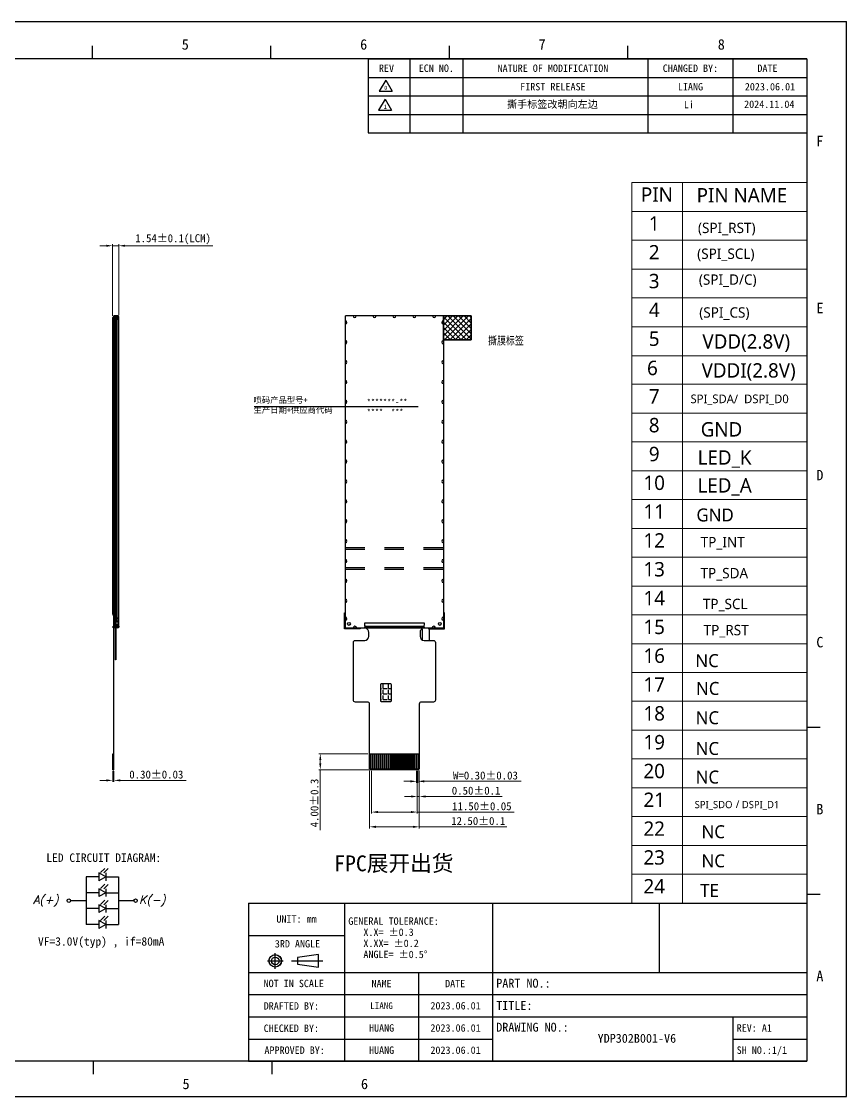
# Model space of a CAD drawing. Header units: millimetres. Extents: x -1946 to -1567, y 579 to 849.
# Drawn here: x -1774.9 to -1567.4, y 578.7 to 848.9 of the extents above; entities that cross this region are included whole.
import ezdxf
from ezdxf.enums import TextEntityAlignment as Align

# ---------------------------------------------------------------- set-up
doc = ezdxf.new("R2010")
doc.units = ezdxf.units.MM
doc.header["$LTSCALE"] = 16.335
doc.header["$PDMODE"] = 3
doc.header["$PDSIZE"] = 0.3125
doc.linetypes.add('CENTER', pattern=[0.6, 0.375, -0.075, 0.075, -0.075])
doc.linetypes.add('DASHED', pattern=[0.2, 0.1, -0.1])
doc.layers.get('0').update_dxf_attribs({"linetype": 'CONTINUOUS'})
doc.layers.get('Defpoints').update_dxf_attribs({"linetype": 'CONTINUOUS'})
for name, color, linetype in [('BL-Housing', 7, 'CONTINUOUS'), ('COVER', 152, 'CONTINUOUS'), ('dim', 8, 'CONTINUOUS'), ('FPC', 33, 'CONTINUOUS'), ('FPC1', 30, 'CONTINUOUS'), ('LED', 6, 'CONTINUOUS'), ('上增光', 11, 'CONTINUOUS'), ('下增光', 114, 'CONTINUOUS'), ('双面胶', 2, 'CONTINUOUS'), ('扩散', 41, 'CONTINUOUS'), ('胶框', 7, 'CONTINUOUS'), ('铁框', 142, 'CONTINUOUS'), ('黑白双面胶', 5, 'CONTINUOUS')]:
    doc.layers.add(name, color=color, linetype=linetype)
doc.layers.add('LG（导光板）', color=6, linetype='CONTINUOUS', lineweight=25)
doc.layers.add('反射贴布', color=203, linetype='CONTINUOUS', lineweight=18)
doc.styles.add('C-E02$0$RT', font='ROMANT.SHX')
doc.styles.add('H', font='italic.shx', dxfattribs={"width": 0.75})
doc.styles.add('RD', font='romand.shx', dxfattribs={"width": 0.9})
doc.styles.get("Standard").update_dxf_attribs({"font": 'txt', "width": 0.8})
doc.styles.add('ZFF-雅黑', font='Microsoft YaHei.ttf')
doc.styles.add('宝明', font='simhei.ttf')
doc.dimstyles.new('SH', dxfattribs={"dimscale": 1.4, "dimtxt": 2.5, "dimasz": 2.5, "dimexe": 1.25, "dimexo": 0.625, "dimtad": 0, "dimdec": 1, "dimzin": 0, "dimdsep": 46, "dimtxsty": 'RD', "dimcen": 2.5, "dimadec": 0, "dimazin": 0, "dimtfac": 0.6, "dimtdec": 1, "dimtmove": 0, "dimatfit": 3, "dimfxl": 1, "dimtolj": 1, "dimarcsym": 0})
doc.dimstyles.new('STANDARD 03$0', dxfattribs={"dimscale": 0, "dimtxt": 1.5, "dimasz": 1.3, "dimexe": 0.8, "dimexo": 0.5, "dimgap": 0.5, "dimtad": 1, "dimzin": 0, "dimdsep": 46, "dimtxsty": 'C-E02$0$RT', "dimcen": 1, "dimclrd": 3, "dimclre": 3, "dimclrt": 3, "dimadec": 0, "dimazin": 0, "dimtfac": 1, "dimtmove": 0, "dimatfit": 3, "dimfxl": 1, "dimtolj": 1, "dimtzin": 0, "dimlwd": -1, "dimarcsym": 0})
pattern_1 = [(45, (-5035.84188, 6699.71473), (-0.224506403, 0.224506403), []), (135, (-5035.84188, 6699.71473), (-0.224506403, -0.224506403), [])]

# ---------------------------------------------------------------- blocks, each defined once
blk = doc.blocks.new('*D8')
at = {"color": 3, "lineweight": 9, "transparency": 16777216}
for p, q in [((-1751.93, 660.41), (-1751.93, 657.73)), ((-1751.63, 660.41), (-1751.63, 657.73)), ((-1753.53, 658.13), (-1755.13, 658.13)), ((-1751.93, 658.13), (-1751.63, 658.13)), ((-1750.03, 658.13), (-1733.48, 658.13))]:
    blk.add_line(p, q, dxfattribs=at)
at = {"color": 3, "transparency": 16777216}
for points in [[(-1753.53, 658.39), (-1753.53, 657.86), (-1751.93, 658.13)], [(-1750.03, 658.39), (-1750.03, 657.86), (-1751.63, 658.13)]]:
    blk.add_solid(points, dxfattribs=at)
at = {"layer": 'Defpoints', "color": 0, "transparency": 16777216}
for p in [(-1751.93, 660.81), (-1751.63, 660.81), (-1751.63, 658.13)]:
    blk.add_point(p, dxfattribs=at)
at = {"color": 3, "transparency": 16777216, "insert": (-1740.96, 659.58), "char_height": 2, "attachment_point": 5, "style": '宝明'}
blk.add_mtext('\\A1;0.30%%P0.03', dxfattribs=at)
blk = doc.blocks.new('*D4')
at = {"color": 3, "lineweight": 9, "transparency": 16777216}
for p, q in [((-1687.75, 664.81), (-1700.13, 664.81)), ((-1699.73, 663.21), (-1699.73, 662.41)), ((-1687.55, 660.81), (-1700.13, 660.81)), ((-1699.73, 660.81), (-1699.73, 645.65))]:
    blk.add_line(p, q, dxfattribs=at)
at = {"color": 3, "transparency": 16777216}
for points in [[(-1699.99, 663.21), (-1699.46, 663.21), (-1699.73, 664.81)], [(-1699.99, 662.41), (-1699.46, 662.41), (-1699.73, 660.81)]]:
    blk.add_solid(points, dxfattribs=at)
at = {"layer": 'Defpoints', "color": 0, "transparency": 16777216}
for p in [(-1699.73, 664.81), (-1687.35, 664.81), (-1687.15, 660.81)]:
    blk.add_point(p, dxfattribs=at)
at = {"color": 3, "transparency": 16777216, "insert": (-1701.18, 652.43), "char_height": 2, "attachment_point": 5, "rotation": 90, "style": '宝明'}
blk.add_mtext('\\A1;4.00%%P0.3', dxfattribs=at)
blk = doc.blocks.new('*D5')
at = {"color": 3, "lineweight": 9, "transparency": 16777216}
for p, q in [((-1687.35, 660.61), (-1687.35, 646.05)), ((-1674.85, 660.61), (-1674.85, 646.05)), ((-1685.75, 646.45), (-1676.45, 646.45)), ((-1674.85, 646.45), (-1652.84, 646.45))]:
    blk.add_line(p, q, dxfattribs=at)
at = {"color": 3, "transparency": 16777216}
for points in [[(-1685.75, 646.72), (-1685.75, 646.18), (-1687.35, 646.45)], [(-1676.45, 646.72), (-1676.45, 646.18), (-1674.85, 646.45)]]:
    blk.add_solid(points, dxfattribs=at)
at = {"layer": 'Defpoints', "color": 0, "transparency": 16777216}
for p in [(-1687.35, 661.01), (-1674.85, 661.01), (-1674.85, 646.45)]:
    blk.add_point(p, dxfattribs=at)
at = {"color": 3, "transparency": 16777216, "insert": (-1660.01, 647.9), "char_height": 2, "attachment_point": 5, "style": '宝明'}
blk.add_mtext('\\A1;12.50%%P0.1', dxfattribs=at)
blk = doc.blocks.new('*D6')
at = {"color": 3, "lineweight": 9, "transparency": 16777216}
for p, q in [((-1686.85, 660.56), (-1686.85, 649.76)), ((-1675.35, 660.56), (-1675.35, 649.76)), ((-1685.25, 650.16), (-1676.95, 650.16)), ((-1675.35, 650.16), (-1651, 650.16))]:
    blk.add_line(p, q, dxfattribs=at)
at = {"color": 3, "transparency": 16777216}
for points in [[(-1685.25, 650.43), (-1685.25, 649.9), (-1686.85, 650.16)], [(-1676.95, 650.43), (-1676.95, 649.9), (-1675.35, 650.16)]]:
    blk.add_solid(points, dxfattribs=at)
at = {"layer": 'Defpoints', "color": 0, "transparency": 16777216}
for p in [(-1686.85, 660.96), (-1675.35, 660.96), (-1675.35, 650.16)]:
    blk.add_point(p, dxfattribs=at)
at = {"color": 3, "transparency": 16777216, "insert": (-1659.1, 651.61), "char_height": 2, "attachment_point": 5, "style": '宝明'}
blk.add_mtext('\\A1;11.50%%P0.05', dxfattribs=at)
blk = doc.blocks.new('*D7')
at = {"color": 3, "lineweight": 9, "transparency": 16777216}
for p, q in [((-1675.35, 660.56), (-1675.35, 653.68)), ((-1674.85, 660.61), (-1674.85, 653.68)), ((-1676.95, 654.07), (-1678.55, 654.07)), ((-1675.35, 654.07), (-1674.85, 654.07)), ((-1673.25, 654.07), (-1654.01, 654.07))]:
    blk.add_line(p, q, dxfattribs=at)
at = {"color": 3, "transparency": 16777216}
for points in [[(-1676.95, 654.34), (-1676.95, 653.81), (-1675.35, 654.07)], [(-1673.25, 654.34), (-1673.25, 653.81), (-1674.85, 654.07)]]:
    blk.add_solid(points, dxfattribs=at)
at = {"layer": 'Defpoints', "color": 0, "transparency": 16777216}
for p in [(-1675.35, 660.96), (-1674.85, 661.01), (-1674.85, 654.07)]:
    blk.add_point(p, dxfattribs=at)
at = {"color": 3, "transparency": 16777216, "insert": (-1660.54, 655.53), "char_height": 2, "attachment_point": 5, "style": '宝明'}
blk.add_mtext('\\A1;0.50%%P0.1', dxfattribs=at)
blk = doc.blocks.new('*D9')
at = {"color": 3, "lineweight": 9, "transparency": 16777216}
for p, q in [((-1675.5, 660.56), (-1675.5, 657.49)), ((-1675.2, 660.56), (-1675.2, 657.49)), ((-1677.1, 657.89), (-1678.7, 657.89)), ((-1675.5, 657.89), (-1675.2, 657.89)), ((-1673.6, 657.89), (-1649.24, 657.89))]:
    blk.add_line(p, q, dxfattribs=at)
at = {"color": 3, "transparency": 16777216}
for points in [[(-1677.1, 658.16), (-1677.1, 657.62), (-1675.5, 657.89)], [(-1673.6, 658.16), (-1673.6, 657.62), (-1675.2, 657.89)]]:
    blk.add_solid(points, dxfattribs=at)
at = {"layer": 'Defpoints', "color": 0, "transparency": 16777216}
for p in [(-1675.5, 660.96), (-1675.2, 660.96), (-1675.2, 657.89)]:
    blk.add_point(p, dxfattribs=at)
at = {"color": 3, "transparency": 16777216, "insert": (-1658.19, 659.34), "char_height": 2, "attachment_point": 5, "style": '宝明'}
blk.add_mtext('\\A1;W=0.30%%P0.03', dxfattribs=at)
blk = doc.blocks.new('*D12')
at = {"color": 3, "lineweight": 9, "transparency": 16777216}
for p, q in [((-1753.56, 792.53), (-1755.16, 792.53)), ((-1751.96, 774.92), (-1751.96, 792.93)), ((-1751.96, 792.53), (-1750.42, 792.53)), ((-1750.42, 775.07), (-1750.42, 792.93)), ((-1748.82, 792.53), (-1726.76, 792.53))]:
    blk.add_line(p, q, dxfattribs=at)
at = {"color": 3, "transparency": 16777216}
for points in [[(-1753.56, 792.8), (-1753.56, 792.27), (-1751.96, 792.53)], [(-1748.82, 792.8), (-1748.82, 792.27), (-1750.42, 792.53)]]:
    blk.add_solid(points, dxfattribs=at)
at = {"layer": 'Defpoints', "color": 0, "transparency": 16777216}
for p in [(-1750.42, 792.53), (-1751.96, 774.52), (-1750.42, 774.67)]:
    blk.add_point(p, dxfattribs=at)
at = {"color": 3, "transparency": 16777216, "insert": (-1736.75, 794.16), "char_height": 2, "attachment_point": 5, "style": '宝明'}
blk.add_mtext('\\A1;1.54%%P0.1(LCM)', dxfattribs=at)

msp = doc.modelspace()

# ---------------------------------------------------------------- hatches: boundary and pattern name
h = msp.add_hatch()
h.set_pattern_fill('ANSI37', color=3, scale=0.3, angle=180, style=0)
h.set_pattern_definition([(315, (-3001.3076, -62.874), (-0.6735192, -0.6735192), []), (225, (-3001.3076, -62.874), (-0.6735192, 0.6735192), [])])
h.paths.add_polyline_path([(-1661.77938, 768.87251), (-1668.77938, 768.87251), (-1668.77938, 774.87251), (-1661.77938, 774.87251)])
h = msp.add_hatch()
h.set_pattern_fill('ANGLE', color=4, scale=0.2, style=0)
h.set_pattern_definition([(0, (-1450.6572, -14.4527), (0, 1.397), [1.016, -0.381]), (90, (-1450.6572, -14.4527), (-1.397, 9e-17), [1.016, -0.381])])
edge = h.paths.add_edge_path()
edge.add_line((-1682.02671, 682.35984), (-1684.42671, 682.35984))
edge.add_arc((-1684.42671, 682.15984), 0.2, 90, 180)
edge.add_line((-1684.62671, 682.15984), (-1684.62671, 678.16051))
edge.add_arc((-1684.42671, 678.16051), 0.2, 180, 270)
edge.add_line((-1684.42671, 677.96051), (-1682.02671, 677.96051))
edge.add_arc((-1682.02671, 678.16051), 0.2, 270, 360)
edge.add_line((-1681.82671, 678.16051), (-1681.82671, 682.15984))
edge.add_arc((-1682.02671, 682.15984), 0.2, 0, 90)
at = {"layer": '胶框'}
h = msp.add_hatch(dxfattribs=at)
h.set_pattern_fill('ANSI37', color=256, scale=0.1, style=0)
h.set_pattern_definition(pattern_1)
h.paths.add_polyline_path([(-1751.23889, 774.72251), (-1751.23889, 774.17251), (-1750.56889, 774.17251), (-1750.56889, 774.67251, 0.414213562), (-1750.61889, 774.72251)])
h = msp.add_hatch(dxfattribs=at)
h.set_pattern_fill('ANSI37', color=256, scale=0.1, style=0)
h.set_pattern_definition(pattern_1)
h.paths.add_polyline_path([(-1750.56889, 697.16051), (-1751.06889, 697.16051), (-1751.06889, 696.63598), (-1751.06889, 696.46051), (-1750.61889, 696.46051, 0.414213562), (-1750.41889, 696.66051), (-1750.41889, 696.91051, -0.414213562), (-1750.61889, 696.71051), (-1750.86889, 696.71051), (-1750.86889, 696.86051), (-1750.61889, 696.86051, 0.414213562), (-1750.56889, 696.91051)])
at = {"layer": '黑白双面胶'}
for color, points in [(256, [(-1751.29889, 774.66251), (-1751.23889, 774.66251), (-1751.23889, 773.87251), (-1751.29889, 773.87251)]), (256, [(-1751.29889, 700.46051), (-1751.23889, 700.46051), (-1751.23889, 696.46051), (-1751.29889, 696.46051)]), (252, [(-1751.32889, 696.46051), (-1751.29889, 696.46051), (-1751.29889, 699.01051), (-1751.32889, 699.01051)])]:
    msp.add_hatch(color=color, dxfattribs=at).paths.add_polyline_path(points)

# ---------------------------------------------------------------- linework, layer by layer
at = {"color": 7, "linetype": 'Continuous'}
for p, q in [((-1946.42075, 848.9086), (-1567.39705, 848.9086)), ((-1567.39705, 578.65354), (-1567.39705, 848.9086)), ((-1757.00646, 839.49367), (-1757.00646, 842.77461)), ((-1712.13956, 839.49367), (-1712.13956, 842.77461)), ((-1667.27266, 839.49367), (-1667.27266, 842.77461)), ((-1622.40576, 839.49367), (-1622.40576, 842.77461)), ((-1577.33922, 839.49367), (-1936.2744, 839.49367)), ((-1577.33922, 839.49367), (-1577.33922, 587.51724)), ((-1577.33922, 671.50938), (-1574.05828, 671.50938)), ((-1577.33922, 629.51331), (-1574.05828, 629.51331)), ((-1711.05234, 610.78404), (-1711.05234, 614.72173)), ((-1700.20078, 614.35031), (-1705.49263, 613.55935)), ((-1705.49263, 613.55935), (-1705.49263, 611.96193)), ((-1700.20078, 611.18648), (-1700.20078, 614.35031)), ((-1713.02119, 612.75288), (-1709.0835, 612.75288)), ((-1706.98558, 612.75288), (-1699.07737, 612.75288)), ((-1705.49263, 611.96193), (-1700.20078, 611.18648)), ((-1577.33922, 587.51724), (-1936.2744, 587.51724)), ((-1756.80681, 587.51724), (-1756.80681, 584.23629)), ((-1711.93991, 587.51724), (-1711.93991, 584.23629)), ((-1946.42075, 578.65354), (-1567.39705, 578.65354))]:
    msp.add_line(p, q, dxfattribs=at)
at = {"color": 2, "linetype": 'Continuous'}
for p, q in [((-1687.66204, 839.49367), (-1577.33922, 839.49367)), ((-1687.66204, 839.49367), (-1687.66204, 820.88948)), ((-1677.2437, 839.49367), (-1677.2437, 820.88948)), ((-1663.84868, 839.49367), (-1663.84868, 820.88948)), ((-1617.33822, 839.49367), (-1617.33822, 820.88948)), ((-1595.9434, 839.49367), (-1595.9434, 820.88948)), ((-1577.33922, 839.49367), (-1577.33922, 820.88948)), ((-1687.66204, 834.84262), (-1577.33922, 834.84262)), ((-1687.66204, 830.19158), (-1577.33922, 830.19158)), ((-1687.66204, 825.54053), (-1577.33922, 825.54053)), ((-1687.66204, 820.88948), (-1577.33922, 820.88948)), ((-1717.80082, 627.28368), (-1577.33922, 627.28368)), ((-1717.80082, 627.28368), (-1717.80082, 587.51724)), ((-1693.61538, 627.28368), (-1693.61538, 587.51724)), ((-1656.40701, 627.28368), (-1656.40701, 587.51724)), ((-1614.54759, 627.28368), (-1614.54759, 609.84226)), ((-1577.33922, 627.28368), (-1577.33922, 587.51724)), ((-1717.80082, 619.14435), (-1693.61538, 619.14435)), ((-1717.80082, 609.84226), (-1577.33922, 609.84226)), ((-1675.01119, 609.84226), (-1675.01119, 587.51724)), ((-1717.80082, 604.261), (-1577.33922, 604.261)), ((-1717.80082, 598.67975), (-1577.33922, 598.67975)), ((-1595.94341, 598.67975), (-1595.94341, 587.51724)), ((-1717.80082, 593.09849), (-1656.40701, 593.09849)), ((-1595.94341, 593.09849), (-1577.33922, 593.09849)), ((-1717.80082, 587.51724), (-1577.33922, 587.51724))]:
    msp.add_line(p, q, dxfattribs=at)
at = {"color": 1, "linetype": 'Continuous'}
for p, q in [((-1683.2864, 834.15065), (-1684.94427, 831.38752)), ((-1683.2864, 834.15065), (-1681.62853, 831.38752)), ((-1684.94427, 831.38752), (-1681.62853, 831.38752)), ((-1683.43607, 829.36143), (-1685.09395, 826.59831)), ((-1683.43607, 829.36143), (-1681.7782, 826.59831)), ((-1685.09395, 826.59831), (-1681.7782, 826.59831))]:
    msp.add_line(p, q, dxfattribs=at)
at = {"color": 0, "lineweight": 9}
for p, q in [((-1621.38994, 808.41064), (-1577.33922, 808.41064)), ((-1621.38994, 808.41064), (-1577.33922, 808.41064)), ((-1621.38994, 808.41064), (-1621.38994, 627.28368)), ((-1608.65442, 808.41064), (-1608.65442, 627.28368)), ((-1577.33922, 808.41064), (-1577.33922, 627.28368)), ((-1621.38994, 801.16556), (-1577.33922, 801.16556)), ((-1621.38994, 793.92049), (-1577.33922, 793.92049)), ((-1621.38994, 786.67541), (-1577.33922, 786.67541)), ((-1621.38994, 779.43033), (-1577.33922, 779.43033)), ((-1621.38994, 772.18525), (-1577.33922, 772.18525)), ((-1621.38994, 764.82985), (-1577.33922, 764.82985)), ((-1621.38994, 757.69509), (-1577.33922, 757.69509)), ((-1621.38994, 750.45002), (-1577.33922, 750.45002)), ((-1621.38994, 743.20494), (-1577.33922, 743.20494)), ((-1621.38994, 735.95986), (-1577.33922, 735.95986)), ((-1621.38994, 728.71478), (-1577.33922, 728.71478)), ((-1621.38994, 721.4697), (-1577.33922, 721.4697)), ((-1621.38994, 714.22462), (-1577.33922, 714.22462)), ((-1621.38994, 706.97955), (-1577.33922, 706.97955)), ((-1621.38994, 699.73447), (-1577.33922, 699.73447)), ((-1621.38994, 692.48939), (-1577.33922, 692.48939)), ((-1621.38994, 685.24431), (-1577.33922, 685.24431)), ((-1621.38994, 677.99923), (-1577.33922, 677.99923)), ((-1621.38994, 670.75415), (-1577.33922, 670.75415)), ((-1621.38994, 663.50908), (-1577.33922, 663.50908)), ((-1621.38994, 656.264), (-1577.33922, 656.264)), ((-1621.38994, 649.01892), (-1577.33922, 649.01892)), ((-1621.38994, 641.77384), (-1577.33922, 641.77384)), ((-1621.38994, 634.52876), (-1577.33922, 634.52876)), ((-1621.38994, 627.28368), (-1577.33922, 627.28368))]:
    msp.add_line(p, q, dxfattribs=at)
at = {"color": 3}
msp.add_line((-1675.14938, 752.01569), (-1716.39393, 752.01569), dxfattribs=at)
at = {"color": 30, "linetype": 'Continuous'}
for p, q in [((-1751.74889, 697.71051), (-1751.74889, 660.81051)), ((-1751.74889, 697.71051), (-1751.62889, 697.71051)), ((-1751.62889, 660.81051), (-1751.62889, 697.71051)), ((-1751.92889, 660.81051), (-1751.92889, 664.81051)), ((-1751.92889, 664.81051), (-1751.62889, 664.81051)), ((-1687.34636, 664.81051), (-1674.84636, 664.81051)), ((-1751.92889, 660.81051), (-1751.62889, 660.81051))]:
    msp.add_line(p, q, dxfattribs=at)
at = {"color": 1}
for points in [[(-1751.95889, 699.90858), (-1751.82889, 699.90858), (-1751.82889, 774.52251), (-1751.95889, 774.52251)], [(-1751.82889, 699.50858), (-1751.62889, 699.50858), (-1751.62889, 774.62251), (-1751.82889, 774.62251)], [(-1751.62889, 774.62251), (-1751.42889, 774.62251), (-1751.42889, 697.01051), (-1751.62889, 697.01051)], [(-1751.42889, 774.52251), (-1751.29889, 774.52251), (-1751.29889, 699.90858), (-1751.42889, 699.90858)], [(-1686.99636, 664.81051), (-1686.69636, 664.81051), (-1686.69636, 660.96051), (-1686.99636, 660.96051)], [(-1686.49636, 664.81051), (-1686.19636, 664.81051), (-1686.19636, 660.96051), (-1686.49636, 660.96051)], [(-1685.99636, 664.81051), (-1685.69636, 664.81051), (-1685.69636, 660.96051), (-1685.99636, 660.96051)], [(-1685.49636, 664.81051), (-1685.19636, 664.81051), (-1685.19636, 660.96051), (-1685.49636, 660.96051)], [(-1684.99636, 664.81051), (-1684.69636, 664.81051), (-1684.69636, 660.96051), (-1684.99636, 660.96051)], [(-1684.49636, 664.81051), (-1684.19636, 664.81051), (-1684.19636, 660.96051), (-1684.49636, 660.96051)], [(-1683.99636, 664.81051), (-1683.69636, 664.81051), (-1683.69636, 660.96051), (-1683.99636, 660.96051)], [(-1683.49636, 664.81051), (-1683.19636, 664.81051), (-1683.19636, 660.96051), (-1683.49636, 660.96051)], [(-1682.99636, 664.81051), (-1682.69636, 664.81051), (-1682.69636, 660.96051), (-1682.99636, 660.96051)], [(-1682.49636, 664.81051), (-1682.19636, 664.81051), (-1682.19636, 660.96051), (-1682.49636, 660.96051)], [(-1681.99636, 664.81051), (-1681.69636, 664.81051), (-1681.69636, 660.96051), (-1681.99636, 660.96051)], [(-1681.49636, 664.81051), (-1681.19636, 664.81051), (-1681.19636, 660.96051), (-1681.49636, 660.96051)], [(-1680.99636, 664.81051), (-1680.69636, 664.81051), (-1680.69636, 660.96051), (-1680.99636, 660.96051)], [(-1680.49636, 664.81051), (-1680.19636, 664.81051), (-1680.19636, 660.96051), (-1680.49636, 660.96051)], [(-1679.99636, 664.81051), (-1679.69636, 664.81051), (-1679.69636, 660.96051), (-1679.99636, 660.96051)], [(-1679.49636, 664.81051), (-1679.19636, 664.81051), (-1679.19636, 660.96051), (-1679.49636, 660.96051)], [(-1678.99636, 664.81051), (-1678.69636, 664.81051), (-1678.69636, 660.96051), (-1678.99636, 660.96051)], [(-1678.49636, 664.81051), (-1678.19636, 664.81051), (-1678.19636, 660.96051), (-1678.49636, 660.96051)], [(-1677.99636, 664.81051), (-1677.69636, 664.81051), (-1677.69636, 660.96051), (-1677.99636, 660.96051)], [(-1677.49636, 664.81051), (-1677.19636, 664.81051), (-1677.19636, 660.96051), (-1677.49636, 660.96051)], [(-1676.99636, 664.81051), (-1676.69636, 664.81051), (-1676.69636, 660.96051), (-1676.99636, 660.96051)], [(-1676.49636, 664.81051), (-1676.19636, 664.81051), (-1676.19636, 660.96051), (-1676.49636, 660.96051)], [(-1675.99636, 664.81051), (-1675.69636, 664.81051), (-1675.69636, 660.96051), (-1675.99636, 660.96051)], [(-1675.49636, 664.81051), (-1675.19636, 664.81051), (-1675.19636, 660.96051), (-1675.49636, 660.96051)]]:
    msp.add_lwpolyline(points, close=True, dxfattribs=at)
at = {"color": 3}
for points in [[(-1668.77938, 768.87251), (-1661.77938, 768.87251), (-1661.77938, 774.87251), (-1668.77938, 774.87251)], [(-1661.77938, 768.87251), (-1668.77938, 768.87251), (-1668.77938, 774.87251), (-1661.77938, 774.87251)]]:
    msp.add_lwpolyline(points, close=True, dxfattribs=at)
at = {"color": 30, "linetype": 'Continuous'}
msp.add_lwpolyline([(-1688.54638, 697.71051), (-1673.64638, 697.71051), (-1673.64638, 697.17472, -0.198912367), (-1673.93927, 696.46761), (-1674.35348, 696.0534, 0.198912367), (-1674.64638, 695.34629), (-1674.64638, 694.31051, 0.414213562), (-1673.64638, 693.31051), (-1671.27938, 693.31051, -0.414213562), (-1670.77938, 692.81051), (-1670.77938, 678.31051, -0.414213562), (-1671.27938, 677.81051), (-1674.34638, 677.81051, 0.414213562), (-1674.84638, 677.31051), (-1674.84638, 661.01051, -0.414213562), (-1675.04638, 660.81051), (-1687.14638, 660.81051, -0.414213562), (-1687.34638, 661.01051), (-1687.34638, 677.31051, 0.414213562), (-1687.84638, 677.81051), (-1690.91338, 677.81051, -0.414213562), (-1691.41338, 678.31051), (-1691.41338, 692.81051, -0.414213562), (-1690.91338, 693.31051), (-1688.54638, 693.31051, 0.414213562), (-1687.54638, 694.31051), (-1687.54638, 695.34629, 0.198912367), (-1687.83927, 696.0534), (-1688.25348, 696.46761, -0.198912367), (-1688.54638, 697.17472)], format="xyb", close=True, dxfattribs=at)
msp.add_lwpolyline([(-1673.59638, 696.46051), (-1688.59638, 696.46051)])
at = {"color": 4}
msp.add_lwpolyline([(-1682.02671, 682.35984), (-1684.42671, 682.35984, 0.414213562), (-1684.62671, 682.15984), (-1684.62671, 678.16051, 0.414213562), (-1684.42671, 677.96051), (-1682.02671, 677.96051, 0.414213562), (-1681.82671, 678.16051), (-1681.82671, 682.15984, 0.414213562)], format="xyb", close=True, dxfattribs=at)
at = {"color": 7, "linetype": 'Continuous'}
for centre, radius in [((-1711.05234, 612.75288), 1.57508), ((-1711.05234, 612.75288), 1.54786), ((-1711.05303, 612.74677), 0.95618)]:
    msp.add_circle(centre, radius, dxfattribs=at)
at = {"layer": 'BL-Housing', "color": 0}
for centre, start, end in [((-1693.41338, 773.27251), 270, 90), ((-1691.09638, 774.87251), 180, 0), ((-1686.09638, 774.87251), 180, 0), ((-1681.09638, 774.87251), 180, 0), ((-1676.09638, 774.87251), 180, 0), ((-1671.09638, 774.87251), 180, 0), ((-1668.77938, 773.27251), 90, 270), ((-1693.41338, 768.27251), 270, 90), ((-1668.77938, 768.27251), 90, 270), ((-1693.41338, 763.27251), 270, 90), ((-1668.77938, 763.27251), 90, 270), ((-1693.41338, 758.27251), 270, 90), ((-1668.77938, 758.27251), 90, 270), ((-1693.41338, 753.27251), 270, 90), ((-1668.77938, 753.27251), 90, 270), ((-1693.41338, 748.27251), 270, 90), ((-1668.77938, 748.27251), 90, 270), ((-1693.41338, 743.27251), 270, 90), ((-1668.77938, 743.27251), 90, 270), ((-1693.41338, 738.27251), 270, 90), ((-1668.77938, 738.27251), 90, 270), ((-1693.41338, 733.27251), 270, 90), ((-1668.77938, 733.27251), 90, 270), ((-1693.41338, 728.27251), 270, 90), ((-1668.77938, 728.27251), 90, 270), ((-1693.41338, 723.27251), 270, 90), ((-1668.77938, 723.27251), 90, 270), ((-1693.41338, 718.27251), 270, 90), ((-1668.77938, 718.27251), 90, 270), ((-1693.41338, 713.27251), 270, 90), ((-1668.77938, 713.27251), 90, 270), ((-1693.41338, 708.27251), 270, 90), ((-1668.77938, 708.27251), 90, 270), ((-1693.41338, 703.27251), 270, 90), ((-1668.77938, 703.27251), 90, 270), ((-1693.41338, 698.77251), 270, 90), ((-1668.77938, 698.77251), 90, 270), ((-1691.00488, 696.46051), 0, 180), ((-1671.18788, 696.46051), 0, 180)]:
    msp.add_arc(centre, 0.4, start, end, dxfattribs=at)
at = {"layer": 'COVER', "linetype": 'Continuous'}
for points in [[(-1689.66338, 696.21051), (-1693.66338, 696.21051), (-1693.66338, 700.21051), (-1693.46338, 700.21051), (-1693.46338, 696.41051), (-1689.66338, 696.41051)], [(-1672.52938, 696.21051), (-1668.52938, 696.21051), (-1668.52938, 700.21051), (-1668.72938, 700.21051), (-1668.72938, 696.41051), (-1672.52938, 696.41051)]]:
    msp.add_lwpolyline(points, close=True, dxfattribs=at)
at = {"layer": 'FPC'}
for p, q in [((-1755.41518, 633.88949), (-1758.64222, 633.88949)), ((-1758.64222, 633.88949), (-1758.64222, 621.88949)), ((-1755.41518, 634.88017), (-1755.41518, 632.89881)), ((-1753.69928, 633.88949), (-1755.41518, 634.88017)), ((-1753.69928, 633.88949), (-1755.41518, 632.89881)), ((-1753.69928, 634.88017), (-1753.69928, 632.89881)), ((-1753.69928, 633.88949), (-1750.49891, 633.88949)), ((-1750.49891, 633.88949), (-1750.49891, 621.88949)), ((-1755.41518, 629.88949), (-1758.64222, 629.88949)), ((-1755.41518, 630.88017), (-1755.41518, 628.89881)), ((-1753.69928, 629.88949), (-1755.41518, 630.88017)), ((-1753.69928, 629.88949), (-1755.41518, 628.89881)), ((-1753.69928, 630.88017), (-1753.69928, 628.89881)), ((-1753.69928, 629.88949), (-1750.49891, 629.88949)), ((-1762.54284, 627.88949), (-1758.64222, 627.88949)), ((-1750.49891, 627.88949), (-1746.5983, 627.88949)), ((-1755.41518, 625.88949), (-1758.64222, 625.88949)), ((-1755.41518, 626.88017), (-1755.41518, 624.89881)), ((-1753.69928, 625.88949), (-1755.41518, 626.88017)), ((-1753.69928, 625.88949), (-1755.41518, 624.89881)), ((-1753.69928, 626.88017), (-1753.69928, 624.89881)), ((-1753.69928, 625.88949), (-1750.49891, 625.88949)), ((-1755.41518, 621.88949), (-1758.64222, 621.88949)), ((-1755.41518, 622.88017), (-1755.41518, 620.89881)), ((-1753.69928, 621.88949), (-1755.41518, 622.88017)), ((-1753.69928, 621.88949), (-1755.41518, 620.89881)), ((-1753.69928, 622.88017), (-1753.69928, 620.89881)), ((-1753.69928, 621.88949), (-1750.49891, 621.88949))]:
    msp.add_line(p, q, dxfattribs=at)
for centre in [(-1762.96751, 627.88949), (-1746.17362, 627.88949)]:
    msp.add_circle(centre, 0.42467, dxfattribs=at)
at = {"layer": 'FPC1'}
for p, q in [((-1751.23889, 697.26051), (-1751.23889, 696.54051)), ((-1751.12889, 697.26051), (-1751.12889, 696.54051))]:
    msp.add_line(p, q, dxfattribs=at)
msp.add_lwpolyline([(-1751.12889, 696.54051), (-1751.23889, 696.54051), (-1751.23889, 698.11051), (-1751.17911, 699.11051), (-1751.05896, 699.11051), (-1751.12889, 698.11051), (-1751.12889, 696.54051)], dxfattribs=at)
msp.add_lwpolyline([(-1751.23889, 696.46051), (-1751.12889, 696.46051), (-1751.12889, 688.46051), (-1751.23889, 688.46051)], close=True, dxfattribs=at)
for points in [[(-1674.32657, 696.46051, -0.253786275), (-1674.0963, 696.04051), (-1674.0963, 693.41744)], [(-1672.27938, 693.31051), (-1672.27938, 696.04051, -0.254618569), (-1672.05067, 696.46051)]]:
    msp.add_lwpolyline(points, format="xyb", dxfattribs=at)
at = {"layer": 'LED'}
msp.add_lwpolyline([(-1751.09889, 698.11051), (-1750.67889, 698.11051), (-1750.67889, 697.26051), (-1751.09889, 697.26051)], close=True, dxfattribs=at)
at = {"layer": 'LG（导光板）'}
msp.add_lwpolyline([(-1750.64889, 698.11051), (-1751.04889, 698.11051), (-1750.99889, 699.11051), (-1750.99889, 774.07251), (-1750.64889, 774.07251), (-1750.64889, 698.11051)], dxfattribs=at)
at = {"layer": '上增光'}
msp.add_lwpolyline([(-1751.12689, 774.07251), (-1751.19689, 774.07251), (-1751.19689, 700.01051), (-1751.12689, 700.01051)], close=True, dxfattribs=at)
at = {"layer": '下增光'}
msp.add_lwpolyline([(-1751.05689, 774.07251), (-1751.12689, 774.07251), (-1751.12689, 700.01051), (-1751.05689, 700.01051)], close=True, dxfattribs=at)
at = {"layer": '双面胶'}
msp.add_lwpolyline([(-1751.10767, 698.41403), (-1751.0339, 698.41034), (-1751.00831, 698.92211), (-1751.07183, 698.92655), (-1751.10767, 698.41403)], dxfattribs=at)
msp.add_lwpolyline([(-1751.06889, 697.16051), (-1751.12889, 697.16051), (-1751.12889, 696.63598), (-1751.06889, 696.63598)], close=True, dxfattribs=at)
at = {"layer": '反射贴布'}
msp.add_lwpolyline([(-1750.64889, 774.07251), (-1750.56889, 774.07251), (-1750.56889, 697.41051), (-1750.64889, 697.41051)], close=True, dxfattribs=at)
at = {"layer": '扩散'}
for points in [[(-1751.05689, 699.31051), (-1750.99889, 699.31051), (-1750.99889, 774.07251), (-1751.05689, 774.07251)], [(-1751.05689, 699.31051), (-1751.20689, 699.31051), (-1751.20689, 699.81051), (-1751.05689, 699.81051)]]:
    msp.add_lwpolyline(points, close=True, dxfattribs=at)
at = {"layer": '胶框'}
for p, q in [((-1751.23889, 774.17251), (-1751.23889, 774.72251)), ((-1751.23889, 774.17251), (-1750.56889, 774.17251)), ((-1751.23889, 774.17251), (-1751.23889, 696.46051)), ((-1750.99889, 699.11051), (-1751.06889, 698.06051)), ((-1751.06889, 697.16051), (-1751.06889, 698.06051)), ((-1751.06889, 698.06051), (-1750.56889, 698.06051)), ((-1751.06889, 696.46051), (-1751.23889, 696.46051)), ((-1751.06889, 696.46051), (-1751.06889, 697.16051)), ((-1751.06889, 697.16051), (-1750.56889, 697.16051)), ((-1750.61889, 696.46051), (-1751.06889, 696.46051)), ((-1750.41889, 696.91051), (-1750.41889, 696.66051)), ((-1688.59638, 696.46051), (-1673.59638, 696.46051))]:
    msp.add_line(p, q, dxfattribs=at)
msp.add_lwpolyline([(-1751.23889, 696.46051), (-1751.82889, 696.46051), (-1751.82889, 696.86051), (-1751.23889, 696.86051)], dxfattribs=at)
at = {"layer": '胶框', "linetype": 'Continuous'}
for centre in [(-1692.51802, 697.45446), (-1669.67473, 697.45446)]:
    msp.add_circle(centre, 0.35, dxfattribs=at)
at = {"layer": '胶框'}
msp.add_arc((-1750.61889, 696.66051), 0.2, 270, 0, dxfattribs=at)
at = {"layer": '铁框'}
for p, q in [((-1750.61889, 774.87251), (-1751.62889, 774.87251)), ((-1751.62889, 700.01051), (-1751.62889, 774.87251)), ((-1750.61889, 774.72251), (-1751.62889, 774.72251)), ((-1668.77938, 774.87251), (-1693.41338, 774.87251)), ((-1693.41338, 696.46051), (-1693.41338, 774.87251)), ((-1668.77938, 774.87251), (-1668.77938, 696.46051)), ((-1751.62889, 700.01051), (-1751.23889, 700.01051)), ((-1693.41338, 696.46051), (-1688.59638, 696.46051)), ((-1688.59638, 696.66051), (-1688.59638, 696.46051)), ((-1688.39638, 696.86051), (-1673.79638, 696.86051)), ((-1673.59638, 696.66051), (-1673.59638, 696.46051)), ((-1673.59638, 696.46051), (-1668.77938, 696.46051))]:
    msp.add_line(p, q, dxfattribs=at)
at = {"layer": '铁框', "linetype": 'DASHED', "ltscale": 3}
for p, q in [((-1693.41338, 716.66051), (-1668.77938, 716.66051)), ((-1693.41338, 716.26051), (-1668.77938, 716.26051)), ((-1693.41338, 711.66051), (-1668.77938, 711.66051)), ((-1693.41338, 711.26051), (-1668.77938, 711.26051))]:
    msp.add_line(p, q, dxfattribs=at)
at = {"layer": '铁框'}
msp.add_lwpolyline([(-1750.56889, 774.67251), (-1750.56889, 696.91051, -0.414213562), (-1750.61889, 696.86051), (-1750.86889, 696.86051), (-1750.86889, 696.71051), (-1750.61889, 696.71051, 0.414213562), (-1750.41889, 696.91051), (-1750.41889, 774.67251)], format="xyb", dxfattribs=at)
for centre, radius, start, end in [((-1750.61889, 774.67251), 0.2, 0, 90), ((-1750.61889, 774.67251), 0.05, 0, 90), ((-1688.39638, 696.66051), 0.2, 90, 180), ((-1673.79638, 696.66051), 0.2, 0, 90)]:
    msp.add_arc(centre, radius, start, end, dxfattribs=at)
at = {"layer": '黑白双面胶'}
for points in [[(-1751.29889, 774.66251), (-1751.23889, 774.66251), (-1751.23889, 773.87251), (-1751.29889, 773.87251)], [(-1751.29889, 773.87251), (-1751.23889, 773.87251), (-1751.23889, 700.46051), (-1751.29889, 700.46051)], [(-1751.29889, 700.46051), (-1751.23889, 700.46051), (-1751.23889, 696.46051), (-1751.29889, 696.46051)], [(-1751.32889, 696.46051), (-1751.29889, 696.46051), (-1751.29889, 699.01051), (-1751.32889, 699.01051)]]:
    msp.add_lwpolyline(points, close=True, dxfattribs=at)

# ---------------------------------------------------------------- texts
at = {"color": 7, "linetype": 'Continuous', "style": '宝明'}
for s, p in [('5', (-1734.57301, 841.8372)), ('6', (-1689.70611, 841.8372)), ('7', (-1644.83921, 841.8372)), ('8', (-1599.77267, 841.8372)), ('F', (-1574.98849, 817.55822)), ('E', (-1574.98849, 775.56215)), ('D', (-1574.98849, 733.56608)), ('C', (-1574.98849, 691.57001)), ('B', (-1574.98849, 649.57393)), ('A', (-1574.98849, 607.62783)), ('5', (-1734.37336, 580.50766)), ('6', (-1689.50646, 580.50766))]:
    msp.add_text(s, height=2.62475, dxfattribs=at).set_placement(p)
at = {"color": 2, "linetype": 'Continuous', "style": '宝明'}
for s, height, p in [('REV ', 1.860419, (-1682.45287, 836.23794)), ('ECN NO.', 1.860419, (-1670.54619, 836.23794)), ('NATURE OF MODIFICATION ', 1.8604186, (-1640.59345, 836.23794)), (' CHANGED BY: ', 1.8604186, (-1606.64081, 836.23794)), ('DATE ', 1.860419, (-1586.64131, 836.23794)), ('FIRST RELEASE ', 1.8604186, (-1640.59345, 831.58689)), ('LIANG', 1.860419, (-1606.64081, 831.58689)), ('2023.06.01', 1.860419, (-1586.64131, 831.58689)), ('撕手标签改朝向左边', 1.860419, (-1641.34176, 827.17406)), ('Li', 1.860419, (-1607.03459, 827.09508)), ('2024.11.04', 1.860419, (-1586.82053, 827.17107)), ('UNIT: mm', 1.860419, (-1705.70411, 622.35819)), ('3RD ANGLE', 1.860419, (-1705.46553, 616.1178)), ('NOT IN SCALE', 1.8604186, (-1706.39025, 606.14727)), ('NAME', 1.860419, (-1684.31015, 606.11631)), ('DATE', 1.860419, (-1665.81081, 606.11772)), ('DRAFTED BY: ', 1.8604186, (-1706.36588, 600.49485)), (' LIANG ', 1.674377, (-1684.31329, 600.63319)), ('2023.06.01', 1.860419, (-1665.7091, 600.54017)), ('CHECKED BY:', 1.8604186, (-1707.00937, 594.88248)), ('HUANG', 1.860419, (-1684.31329, 594.95891)), ('2023.06.01', 1.860419, (-1665.7091, 594.95891)), ('APPROVED BY:', 1.8604186, (-1706.17619, 589.37063)), ('HUANG', 1.860419, (-1684.31329, 589.37766)), ('2023.06.01', 1.860419, (-1665.7091, 589.37766))]:
    msp.add_text(s, height=height, dxfattribs=at).set_placement(p, align=Align.CENTER)
for s, height, p in [('0', 1.04999, (-1683.66449, 831.729)), ('1', 1.04999, (-1683.81417, 826.93979)), ('*******-**', 1.5, (-1688.02352, 752.48672)), ('****  ***', 1.5, (-1688.02352, 749.96676)), ('GENERAL TOLERANCE:', 1.8604186, (-1692.68517, 621.8187)), ('   X.X= %%P0.3 ', 1.8604186, (-1692.68517, 619.02808)), ('   X.XX= %%P0.2 ', 1.8604186, (-1692.68517, 616.23745)), ('   ANGLE= %%P0.5%%D ', 1.8604186, (-1692.68517, 613.44682)), ('PART NO.: ', 2.232502, (-1655.4768, 606.01686)), ('TITLE: ', 2.232502, (-1655.4768, 600.4356)), ('DRAWING NO.:', 2.2325023, (-1655.4768, 594.95891)), ('REV: A1', 1.860419, (-1595.0132, 594.95891)), ('SH NO.:1/1', 1.860419, (-1595.0132, 589.37766))]:
    msp.add_text(s, height=height, dxfattribs=at).set_placement(p)
at = {"color": 0, "lineweight": 9, "style": 'ZFF-雅黑'}
msp.add_text('PIN NAME', height=3.622539, dxfattribs=at).set_placement((-1605.07922, 803.41408))
at = {"color": 1, "linetype": 'Continuous', "style": '宝明'}
msp.add_text('YDP302B001-V6', height=2.2325023, dxfattribs=at).set_placement((-1629.98473, 592.16828))
at = {"color": 0, "lineweight": 9, "attachment_point": 2, "style": 'ZFF-雅黑'}
for s, insert, char_height, width in [('PIN', (-1615.0665, 807.20313), 3.622539, 2553.4876153), ('1', (-1615.75879, 799.95805), 3.62254, 1275.5362946), ('2', (-1615.75879, 792.71297), 3.62254, 1275.5362946), ('3', (-1615.75879, 785.46789), 3.62254, 1275.5362946), ('4', (-1615.75879, 778.22282), 3.62254, 1275.5362946), ('5', (-1615.75879, 770.97774), 3.62254, 1275.5362946), ('VDD(2.8V)', (-1592.6083, 770.27569), 3.622539, 29.3438079), ('6', (-1616.20288, 763.62234), 3.62254, 1275.5362946), ('VDDI(2.8V)', (-1592.00843, 763.00504), 3.622539, 30.9503519), ('7', (-1615.75879, 756.48758), 3.62254, 1275.5362946), ('8', (-1615.75879, 749.2425), 3.62254, 1275.5362946), ('GND', (-1598.83478, 748.18409), 3.622539, 32.3514925), ('9', (-1615.75879, 741.99742), 3.62254, 1275.5362946), ('LED_K', (-1598.05035, 741.11231), 3.622539, 32.3514925), ('10', (-1615.75879, 734.75235), 3.622539, 1275.5362946), ('LED_A', (-1598.05035, 734.09766), 3.622539, 32.3514925), ('11', (-1615.75879, 727.50727), 3.622539, 1275.5362946), ('12', (-1615.75879, 720.26219), 3.622539, 1275.5362946), ('13', (-1615.75879, 713.01711), 3.622539, 1275.5362946), ('14', (-1615.75879, 705.77203), 3.622539, 1275.5362946), ('15', (-1615.75879, 698.52695), 3.622539, 1275.5362946), ('16', (-1615.75879, 691.28188), 3.622539, 1275.5362946), ('17', (-1615.75879, 684.0368), 3.622539, 1275.5362946), ('18', (-1615.75879, 676.79172), 3.622539, 1275.5362946), ('19', (-1615.75879, 669.54664), 3.622539, 1275.5362946), ('20', (-1615.75879, 662.30156), 3.622539, 1275.5362946), ('21', (-1615.75879, 655.05648), 3.622539, 1275.5362946), ('22', (-1615.75879, 647.81141), 3.622539, 1275.5362946), ('23', (-1615.75879, 640.56633), 3.622539, 1275.5362946), ('24', (-1615.75879, 633.32125), 3.622539, 1275.5362946)]:
    msp.add_mtext(s, dxfattribs=dict(at, insert=insert, char_height=char_height, width=width))
at = {"color": 0, "attachment_point": 1, "style": 'ZFF-雅黑'}
for s, insert, char_height, width in [('(SPI_RST)', (-1604.75225, 798.32586), 2.608228, 16.4318377), ('(SPI_SCL)', (-1604.94887, 791.82976), 2.608228, 16.4318377), ('(SPI_D/C)', (-1604.52045, 785.33291), 2.608228, 16.4318377), ('(SPI_CS)', (-1604.42773, 777.06193), 2.608228, 16.4318377), ('SPI_SDA/', (-1606.62233, 755.12562), 2.173524, 13.6931981), ('DSPI_D0', (-1593.1564, 755.12562), 2.173524, 13.6931981), ('TP_INT', (-1604.06734, 719.33511), 2.608228, 16.4318377), ('TP_SDA', (-1604.11077, 711.53231), 2.608228, 16.4318377), ('TP_SCL', (-1603.52, 703.7795), 2.608228, 16.4318377), ('TP_RST', (-1603.32055, 697.21952), 2.608228, 16.4318377), ('SPI_SDO', (-1605.58174, 652.96006), 1.82576, 11.5022864), ('DSPI_D1', (-1593.7215, 652.96006), 1.82576, 11.5022864)]:
    msp.add_mtext(s, dxfattribs=dict(at, insert=insert, char_height=char_height, width=width))
at = {"layer": 'dim', "color": 3, "linetype": 'Continuous', "insert": (-1657.51877, 769.68138), "char_height": 2, "width": 16.0089633, "attachment_point": 1}
msp.add_mtext('{\\fSimSun|b0|i0|c134|p2;撕膜标签}', dxfattribs=at)
at = {"layer": 'dim', "color": 0, "attachment_point": 2, "style": 'ZFF-雅黑'}
for s, insert, char_height, width in [('GND', (-1600.44001, 726.47516), 3.250662, 32.3514925), ('NC', (-1602.46227, 689.85184), 3.250662, 32.3514925), ('NC', (-1602.29984, 682.86698), 3.250662, 32.3514925), ('NC', (-1602.38915, 675.50457), 3.250662, 32.3514925), ('NC', (-1602.38718, 667.76459), 3.250662, 32.3514925), ('NC', (-1602.38718, 660.59095), 3.250662, 32.3514925), ('/', (-1594.78605, 653.13954), 1.9504, 19.4108955), ('NC', (-1600.91093, 646.84629), 3.250662, 32.3514925), ('NC', (-1600.91093, 639.51797), 3.250662, 32.3514925), ('TE', (-1601.84267, 632.07333), 3.250662, 32.3514925)]:
    msp.add_mtext(s, dxfattribs=dict(at, insert=insert, char_height=char_height, width=width))
at = {"layer": 'dim', "color": 4, "lineweight": 0, "insert": (-1696.21214, 634.81238, 0), "char_height": 4, "attachment_point": 7, "style": '宝明'}
msp.add_mtext('{\\fSimSun|b0|i0|c134|p54;\\C1;FPC展开出货}', dxfattribs=at)
at = {"layer": 'FPC'}
for s, height, style, p in [('LED CIRCUIT DIAGRAM:', 2.123558, '宝明', (-1768.61775, 637.6275)), ('A(+)', 2.0736, 'H', (-1771.97067, 627.07277)), ('K(-)', 2.0736, 'H', (-1745.30516, 627.07277)), ('VF=3.0V(typ) , if=80mA', 2.123558, '宝明', (-1770.71851, 616.57778))]:
    msp.add_text(s, height=height, dxfattribs=dict(at, style=style)).set_placement(p)
at = {"layer": 'FPC', "color": 3, "linetype": 'CENTER', "ltscale": 0.05, "insert": (-1716.53088, 754.4847), "char_height": 1.5, "width": 20.5313851, "attachment_point": 1, "style": '宝明'}
msp.add_mtext('喷码产品型号+\\P生产日期+供应商代码', dxfattribs=at)

# ---------------------------------------------------------------- dimensions: what is measured, and where the dimension line sits
for base, p1, p2, text, picture, middle in [((-1750.41889, 792.5331), (-1751.95889, 774.52251), (-1750.41889, 774.67251), '<>%%P0.1(LCM)', '*D12', (-1736.75358, 792.5331)), ((-1674.84638, 646.4504), (-1687.34638, 661.01051), (-1674.84638, 661.01051), '<>%%P0.1', '*D5', (-1660.00553, 646.4504)), ((-1675.34636, 650.16289), (-1686.84636, 660.96051), (-1675.34636, 660.96051), '<>%%P0.05', '*D6', (-1659.0995, 650.16289)), ((-1675.19636, 657.89086), (-1675.49636, 660.96051), (-1675.19636, 660.96051), 'W=<>%%P0.03', '*D9', (-1658.18813, 657.89086)), ((-1674.84638, 654.07485), (-1675.34636, 660.96051), (-1674.84638, 661.01051), '<>%%P0.1', '*D7', (-1660.54091, 654.07485))]:
    dim = msp.add_linear_dim(base=base, p1=p1, p2=p2, text=text, dimstyle='STANDARD 03$0', override={"dimscale": 1, "dimtxt": 2, "dimasz": 1.6, "dimexe": 0.3998, "dimexo": 0.3998, "dimgap": 0.3998, "dimtxsty": '宝明', "dimcen": 2, "dimfxl": 0.8, "dimlwd": 9, "dimlwe": 9})
    dim.commit()
    dim.dimension.update_dxf_attribs({"geometry": picture, "text_midpoint": middle, "dimtype": 128})
dim = msp.add_linear_dim(base=(-1699.72678, 664.81051), p1=(-1687.14636, 660.81051), p2=(-1687.34636, 664.81051), angle=90, text='<>%%P0.3', dimstyle='STANDARD 03$0', override={"dimscale": 1, "dimtxt": 2, "dimasz": 1.6, "dimexe": 0.3998, "dimexo": 0.3998, "dimgap": 0.3998, "dimtxsty": '宝明', "dimcen": 2, "dimfxl": 0.8, "dimlwd": 9, "dimlwe": 9})
dim.commit()
dim.dimension.update_dxf_attribs({"geometry": '*D4', "text_midpoint": (-1699.72678, 652.42869), "dimtype": 128})
dim = msp.add_linear_dim(base=(-1751.62889, 658.12657), p1=(-1751.92889, 660.81051), p2=(-1751.62889, 660.81051), text='<>%%P0.03', dimstyle='STANDARD 03$0', override={"dimscale": 1, "dimtxt": 2, "dimasz": 1.6, "dimexe": 0.3998, "dimexo": 0.3998, "dimgap": 0.3998, "dimtxsty": '宝明', "dimcen": 2, "dimfxl": 0.8, "dimlwd": 9, "dimlwe": 9})
dim.commit()
dim.dimension.update_dxf_attribs({"geometry": '*D8', "text_midpoint": (-1740.95606, 659.57693)})

# ---------------------------------------------------------------- leaders
at = {"layer": 'FPC'}
for points in [[(-1753.95053, 636.00536), (-1755.02429, 634.9316)], [(-1753.08335, 635.95011), (-1754.15712, 634.87634)], [(-1753.95053, 632.00536), (-1755.02429, 630.9316)], [(-1753.08335, 631.95011), (-1754.15712, 630.87634)], [(-1753.95053, 628.00536), (-1755.02429, 626.9316)], [(-1753.08335, 627.95011), (-1754.15712, 626.87634)], [(-1753.95053, 624.00536), (-1755.02429, 622.9316)], [(-1753.08335, 623.95011), (-1754.15712, 622.87634)]]:
    msp.add_leader(points, dimstyle='SH', override={"dimscale": 0.25, "dimasz": 2, "dimtoh": 1}, dxfattribs=at)

doc.saveas('drawing.dxf')
